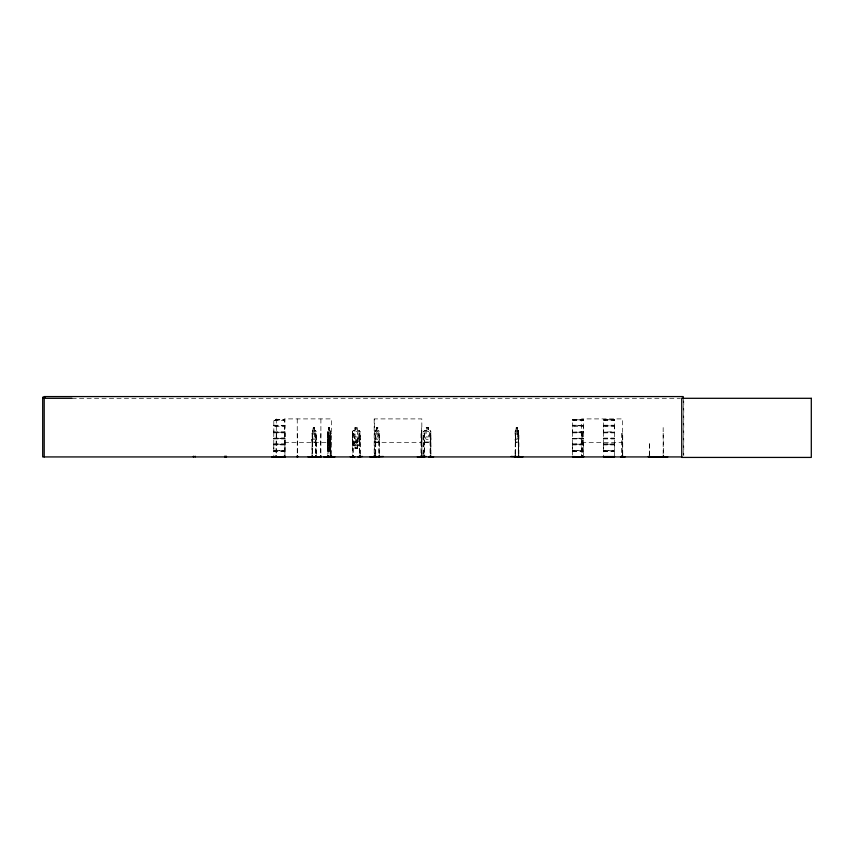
<?xml version="1.0" encoding="UTF-8"?>
<svg xmlns="http://www.w3.org/2000/svg" width="854" height="854" viewBox="0 0 854 854"><rect width="100%" height="100%" fill="white"/><g stroke="black" fill="none" stroke-linecap="round" stroke-linejoin="round"><path stroke-width="0.64" stroke-dasharray="4.27 3.2" d="M273.846 447.645L273.846 456.548M273.75 425.943L285.022 425.804L284.873 419.762L273.771 419.773L285.001 419.816L273.803 419.762L273.835 431.825L273.846 429.039M284.884 447.645L284.99 444.229L273.739 444.208L273.824 450.357L284.894 450.357L284.894 444.923L273.824 444.923M284.884 429.039L284.98 425.954M572.532 447.645L572.511 450.485M572.532 429.039L572.532 431.793L572.394 425.804L583.709 425.783L572.436 425.612L572.543 419.762L583.592 419.752L583.698 425.666M583.57 447.645L583.688 444.229L572.436 444.208L572.458 432.498L583.602 431.953L572.436 432.476M583.57 429.039L583.645 425.975M603.49 447.645L603.49 456.548M603.49 429.039L603.49 431.793L603.426 419.773L614.656 419.816L603.468 419.773L614.549 419.752L614.677 425.783L603.383 425.922M614.538 447.645L614.645 444.229L603.394 444.208L603.468 432.722M614.538 429.039L614.634 425.954M421.684 454.307L421.598 427.566L421.598 442.212L421.63 436.97M421.759 439.298L421.748 442.212L421.566 439.298M421.566 431.558L421.673 430.48L421.641 431.548M328.705 449.407L329.206 448.553L328.705 449.332M273.782 432.081L285.022 432.337L273.75 432.135L284.894 431.761L284.894 426.327L273.824 426.327M273.782 444.155L273.782 432.53M284.958 444.144L284.98 432.476M284.884 456.548L285.001 450.784L273.75 450.741M284.894 451.456L273.824 451.456M583.677 444.208L583.698 432.359M583.57 456.548L583.698 450.784L572.49 450.613M603.479 432.722L614.634 432.476L614.549 426.295M614.634 444.208L614.634 432.476M614.538 456.548L614.656 450.784L603.383 450.763M327.541 438.369L327.883 435.465L329.975 435.465L330.274 438.358L329.879 435.465M329.996 442.116L330.263 439.298L330.018 442.212M329.281 439.479L329.366 431.548L328.534 431.548L328.395 439.575L327.68 439.479L327.36 440.504L327.669 451.211L329.911 451.211L330.188 440.515M329.815 451.211L330.188 448.318M330.242 446.13L329.964 447.197L327.808 447.101L327.637 446.119L327.797 447.197L328.502 447.197L328.053 439.351L328.822 442.169L329.815 436.97L329.398 427.566L328.502 427.566L328.021 454.307L327.979 433.277M285.012 438.508L273.707 438.508L284.926 438.326M583.677 438.497L572.404 438.476L583.613 438.091M614.666 438.508L603.468 438.326M518.154 442.212L518.645 439.319L518.239 442.212L515.357 442.212M315.5 442.212L316.065 439.319M316.012 439.298L315.585 442.212L312.265 442.212L311.923 439.319M378.696 442.212L379.251 439.319M284.99 444.496L273.75 444.55M572.436 450.763L572.532 456.548M328.085 440.696L328.523 438.369L329.356 438.369L329.804 446.13L329.388 450.111L328.406 450.111M572.458 444.187L572.522 450.357L583.592 450.357L583.592 444.923L572.522 444.923M603.415 444.187L603.479 450.357L614.549 450.357L614.549 444.923L603.479 444.923M352.424 436.938L353.193 434.046L359.086 434.046L359.94 436.938M352.51 436.96L353.246 434.046M359.118 442.116L359.993 439.319L359.171 442.212L353.332 442.212L352.531 439.319M429.968 442.212L430.832 439.319L430.021 442.212L424.427 442.212L423.691 439.319L424.534 442.116M572.458 432.103L583.592 431.761L583.592 426.327L572.532 426.327M614.634 432.135L603.404 432.135L614.549 431.761M327.765 451.211L327.605 431.505L328.011 430.48L330.092 430.48M329.868 447.197L330.156 446.13M327.392 440.547L327.776 439.479L329.879 439.575L330.156 440.557M515.058 454.307L515.464 430.48M312.361 430.48L311.902 454.307M375.087 454.307L375.546 430.48L378.76 430.48L379.251 431.505L379.101 454.307M375.109 431.516L375.568 430.576M283.475 420.317L284.446 420.317M582.172 420.317L583.143 420.317M613.129 420.317L614.101 420.317M327.851 440.547L328.299 439.575M357.314 448.596L357.367 445.681L358.605 444.71L357.367 431.548L355.05 431.548L355.05 436.97L353.802 439.287L353.802 444.71L355.05 445.681M357.367 439.298L358.616 436.97L358.616 431.548L357.367 430.576L357.506 427.566L354.965 427.566L355.05 430.576L353.802 431.548L355.05 444.71L357.367 444.71L357.367 439.287L355.05 439.287M516.264 427.566L515.624 431.548L515.667 456.933M274.358 420.317L276.077 420.317M573.055 420.317L574.763 420.317M604.013 420.317L605.732 420.317M423.712 454.307L423.691 431.516L424.502 430.48L430 430.48L430.832 431.505L430.758 454.307M423.894 454.307L423.755 431.516L424.534 430.576M354.965 445.777L353.214 445.777L352.424 444.742L352.531 431.505L353.407 430.48L359.203 430.48L359.993 431.516L359.118 430.576M352.531 431.505L353.439 430.576M359.011 445.777L359.94 444.753M284.969 438.134L273.803 438.358M72.046 398.306L680.392 398.306M273.846 420.317L284.884 420.317M572.532 420.317L583.57 420.317M603.49 420.317L614.538 420.317M273.824 425.228L284.905 425.335M572.522 425.228L583.592 425.303M603.479 425.228L614.549 425.228M273.75 425.612L284.969 425.612M603.404 425.612L614.624 425.612M603.479 426.327L614.549 426.327M314.678 430.48L314.678 427.566L313.215 427.566L313.215 430.48M376.411 430.48L376.411 427.566L377.874 427.566L377.874 430.48M663.163 427.566L663.163 454.307M313.258 427.662L314.635 427.662M328.534 427.662L329.463 427.662M357.42 427.662L355.05 427.662L355.104 430.576M376.454 427.662L377.82 427.662M426.135 427.662L428.388 427.662L428.334 430.576L429.519 431.548L429.519 436.97L428.334 439.298L426.135 439.298L424.95 436.97L424.95 431.548L426.135 430.576L426.114 427.566L428.473 427.566L428.388 430.576M516.222 427.662L517.417 427.662M328.683 428.153L329.217 428.153L328.683 429.114M516.414 428.153L517.129 428.153L517.129 429.114L516.414 429.114M312.276 430.48L315.574 430.48L316.065 431.505L316.012 454.307M515.368 430.48L518.229 430.48M316.065 431.505L315.489 430.48M327.605 431.505L327.733 454.307M379.165 431.505L378.674 430.48M430.832 431.505L429.946 430.48M518.122 430.576L518.602 454.307M330.445 456.933L330.381 431.516L330.156 454.307M515.079 431.516L515.474 442.116M273.846 432.85L284.894 432.85M572.532 432.85L583.592 432.85M603.49 432.85L614.549 432.85M276.28 433.277L275.97 454.798M284.371 433.277L285.193 433.277L285.172 454.798M297.245 433.277L297.64 454.798M311.902 433.277L312.553 433.277M320.89 433.277L320.496 454.798M327.733 433.277L328.267 433.277L328.267 454.307M330.156 433.277L331.598 433.277M352.606 433.277L353.46 433.277M374.169 433.277L375.739 433.277M423.712 433.277L424.534 433.277L424.534 456.933M515.058 433.277L515.667 433.277M581.617 433.277L582.471 433.277L582.471 454.798M663.163 433.277L663.473 456.933M328.278 436.565L329.281 436.565M328.534 436.97L329.366 436.97M355.05 436.96L357.367 436.97M328.459 437.152L329.003 437.152L328.459 438.123M603.468 438.091L614.581 438.091M273.824 438.102L284.905 438.102M273.846 438.913L284.884 438.913M572.532 438.913L583.57 438.913M603.49 438.913L614.538 438.913M329.185 436.565L329.249 439.575L329.9 439.479M328.299 440.547L329.153 440.547L329.153 445.98L328.299 445.98M312.297 442.116L315.553 442.116M327.936 442.116L330.082 442.116M353.385 442.116L359.16 442.116M375.482 442.116L378.749 442.116M424.481 442.116L429.968 442.116M515.389 442.116L518.207 442.116M330.103 442.212L327.915 442.212L327.637 439.298L328.011 442.212M378.781 442.212L375.45 442.212L375.077 439.298L375.568 442.116M284.371 442.564L331.576 442.564M374.511 442.564L421.812 442.564M581.617 442.564L622.587 442.564M273.824 443.834L284.894 443.834M572.522 443.834L583.592 443.834M603.479 443.834L614.549 443.834M572.447 444.55L583.666 444.55M603.404 444.55L614.624 444.55M352.424 444.742L353.31 445.681M353.257 445.681L359.022 445.681M357.399 445.777L359.054 445.777M329.292 447.197L329.964 447.197M357.452 448.692L354.912 448.692L354.997 445.681M328.438 450.015L329.356 450.015M273.75 451.072L284.969 451.072M572.447 451.072L583.666 451.072M603.404 451.072L614.624 451.072M572.522 451.456L583.592 451.456M603.479 451.456L614.549 451.456M328.075 446.14L328.811 443.472C329.398 452.172 330.84 437.355 328.534 439.298L328.085 436.97M517.332 430.576L517.919 431.548L517.332 439.298L516.222 439.298L515.624 436.97M329.153 439.575L329.153 448.307L328.299 448.307L327.851 445.98M518.132 430.48L518.602 431.548M375.76 436.97L376.454 439.298L377.735 439.298L378.429 436.97L377.788 427.566M312.575 436.97L313.258 439.298L314.55 439.298L315.243 436.97L314.592 427.566M359.032 434.046L359.854 436.96M330.007 430.48L330.349 431.558M311.881 439.298L312.351 442.212M515.037 439.298L515.453 442.212M421.577 436.97L421.673 442.212M683.755 400.964L683.755 455.598M683.232 398.306L683.232 455.62M649.542 456.036L649.542 442.223L649.424 456.036M622.737 454.798L622.737 433.277L621.893 433.277L621.893 454.798M622.587 454.798L622.587 418.908L581.617 418.908L581.617 454.798M622.043 433.277L622.043 454.798M582.311 433.277L582.311 454.798M581.777 433.277L581.777 454.798M518.89 454.307L518.89 433.277L518.282 433.277L518.282 454.307M518.559 431.505L518.559 454.307M517.417 430.576L517.46 427.566L516.179 427.566L516.222 430.576M430.928 454.307L430.928 433.277L430.106 433.277L430.106 454.307M430.288 433.277L430.288 454.307M424.363 433.277L424.363 454.307M421.993 454.307L421.993 433.277L421.011 433.277L421.011 454.798M421.94 456.933L421.812 418.908L374.511 418.908L374.49 454.798M379.475 454.307L379.475 433.277L378.824 433.277L378.824 454.307M376.497 427.566L375.76 431.548L375.739 456.933M375.472 454.307L375.354 433.277L375.312 454.798M374.18 418.908L374.18 454.798M360.196 454.307L360.196 433.277L359.353 433.277L359.353 454.307M360.036 454.307L359.94 431.516L359.801 444.71M359.513 433.277L359.513 456.933M357.452 445.777L357.399 448.692M353.3 433.277L353.46 454.307M352.766 433.277L352.766 454.307M352.606 431.548L352.606 454.307M331.598 454.798L331.576 418.908L284.371 418.908L284.371 454.798M330.797 433.277L330.776 454.798M329.484 427.566L329.463 430.576M328.598 427.566L328.619 430.576M328.438 447.101L328.502 450.111M320.89 418.908L320.89 454.798M316.29 454.307L316.29 433.277L315.638 433.277L315.638 454.307M315.905 433.277L315.905 454.307M313.301 427.566L312.575 431.548L312.553 456.933M312.276 433.277L312.276 454.307M312.169 433.277L312.169 454.307M297.245 418.908L297.245 454.798M276.28 418.908L276.28 454.798M572.404 419.848L583.709 419.869L572.49 419.762M358.242 444.614L357.367 444.624L356.107 442.052C355.136 446.45 352.414 444.72 355.616 441.401C352.168 437.376 355.179 436.255 356.15 440.76C357.185 436.266 360.068 437.376 356.641 441.379L358.242 444.614M314.325 428.153L313.493 428.153L313.493 429.114L314.325 429.114L314.325 428.153M356.961 428.153L355.467 428.153L355.467 429.114L356.961 429.114L356.961 428.153M377.511 428.153L376.678 428.153L376.678 429.114L377.511 429.114L377.511 428.153M427.939 428.153L426.53 428.153L426.53 429.114L427.939 429.114L427.939 428.153M314.55 431.548L313.258 431.548L313.258 436.97L314.55 436.97L314.55 431.548M377.735 431.548L376.454 431.548L376.454 436.97L377.735 436.97L377.735 431.548M428.334 431.548L426.135 431.548L426.135 436.97L428.334 436.97L428.334 431.548M517.332 431.548L516.222 431.548L516.222 436.97L517.332 436.97L517.332 431.548M329.356 440.696L328.523 440.696L328.523 446.13L329.356 446.13L329.356 440.696M356.951 447.144L355.456 447.144L355.456 448.104L356.951 448.104L356.951 447.144M515.389 454.307L515.389 433.277L515.336 454.307"/><path stroke-width="1.28" d="M271.689 456.911L284.884 456.548M369.889 456.911L383.318 456.484M378.76 456.911L378.824 456.068M417.35 456.911L426.221 456.452M323.613 456.805L334.832 456.869M511.119 456.442L522.883 456.869M315.863 456.805L315.895 456.068M297.181 456.805L297.192 456.068M350.257 456.805L354.837 456.847M583.794 456.847L572.532 456.548M284.115 456.911L284.371 456.068M284.542 456.805L284.489 456.068M373.967 456.879L374.084 456.068M374.383 456.805L374.49 456.068L374.447 456.933M45.369 397.195L42.7 397.195L42.7 456.933L681.898 456.933M42.7 398.306L71.992 398.306M357.901 456.933L362.491 456.442M428.42 456.869L433.608 456.869M603.49 456.548L614.538 456.548M620.495 456.933L625.085 456.869M648.378 456.463L650.001 456.463M273.824 456.698L284.905 456.698M572.511 456.698L583.592 456.687M603.468 456.687L614.56 456.698M664.401 456.666L648.367 456.922M421.908 456.068L421.94 456.805M320.848 456.068L320.955 456.805M331.427 456.805L331.501 456.068M375.707 456.879L375.771 456.068M375.504 456.805L375.344 456.068M320.325 456.879L320.538 456.068M320.133 456.805L308.08 456.933M683.232 398.306L683.232 396.576L44.205 396.576L44.205 456.933M667.753 456.933L658.882 456.933M663.569 456.068L663.569 456.933M663.473 456.068L663.473 456.933M663.078 456.068L663.163 456.933M658.605 456.666L656.982 456.666M622.822 456.068L622.737 456.933M622.587 456.933L622.481 456.068L622.459 456.933M622.171 456.068L622.15 456.933M622.043 456.068L621.968 456.933M621.893 456.068L621.808 456.933M582.471 456.068L582.545 456.933M582.311 456.068L582.396 456.933M582.204 456.068L582.182 456.933M581.905 456.068L581.905 456.933L581.777 456.068M581.617 456.068L581.702 456.933M581.542 456.068L581.542 456.933M518.602 456.068L518.645 456.933M518.559 456.068L518.527 456.933M518.282 456.068L518.239 456.933M515.677 456.068L515.709 456.933M515.421 456.068L515.421 456.933M515.336 456.068L515.261 456.933M515.026 456.068L515.015 456.933M430.907 456.933L430.886 456.068L430.758 456.933M430.619 456.068L430.651 456.933M430.416 456.933L430.384 456.068L430.213 456.933M430.106 456.068L430.032 456.933M424.523 456.068L424.619 456.933M424.363 456.068L424.438 456.933M424.235 456.068L424.257 456.933M424.022 456.933L423.99 456.068L423.755 456.933M423.637 456.068L423.712 456.933M422.036 456.068L421.983 456.933M421.716 456.068L421.684 456.933M421.534 456.068L421.588 456.933M421.097 456.068L421.129 456.933M421.011 456.068L420.915 456.933M379.518 456.068L379.475 456.933M379.208 456.068L379.08 456.933L379.048 456.314M375.216 456.068L375.226 456.933M375.045 456.068L375.045 456.933M374.18 456.068L374.169 456.933M360.271 456.068L360.271 456.933M360.196 456.068L360.121 456.933M360.036 456.068L359.94 456.933M359.513 456.068L359.619 456.933M359.353 456.068L359.438 456.933M359.278 456.314L359.278 456.933M353.535 456.314L353.535 456.933M353.396 456.068L353.375 456.933M353.193 456.068L353.172 456.933M352.894 456.068L352.873 456.933M352.638 456.068L352.606 456.933M352.531 456.068L352.531 456.933M331.683 456.068L331.598 456.933M330.893 456.933L330.861 456.068L330.69 456.933M330.519 456.068L330.562 456.933M330.445 456.068L330.413 456.933M330.284 456.068L330.156 456.933L330.135 456.068M328.822 456.196L328.822 456.933M328.331 456.068L328.299 456.933M328.021 456.068L328.096 456.933M327.861 456.068L328 456.933M327.733 456.068L327.701 456.933M320.944 456.068L320.955 456.933M316.29 456.068L316.279 456.933M316.055 456.068L316.012 456.933M315.596 456.068L315.596 456.933M312.585 456.068L312.596 456.933M312.297 456.068L312.286 456.933M312.148 456.068L312.169 456.933M311.902 456.068L311.859 456.933M297.598 456.068L297.694 456.933M297.288 456.068L297.288 456.933M285.268 456.933L285.193 456.068L285.076 456.933M276.322 456.068L276.28 456.933M275.97 456.068L275.97 456.933M275.874 456.068L275.885 456.933M226.417 456.196L226.417 456.933M225.563 456.196L225.563 456.933M224.698 456.196L224.698 456.933M195.139 456.196L195.139 456.933M193.41 456.196L193.41 456.933M811.3 398.306L681.727 398.306L681.727 457.424L811.3 457.424L811.3 398.306M518.922 456.933L518.933 456.068L518.89 456.933"/></g></svg>
